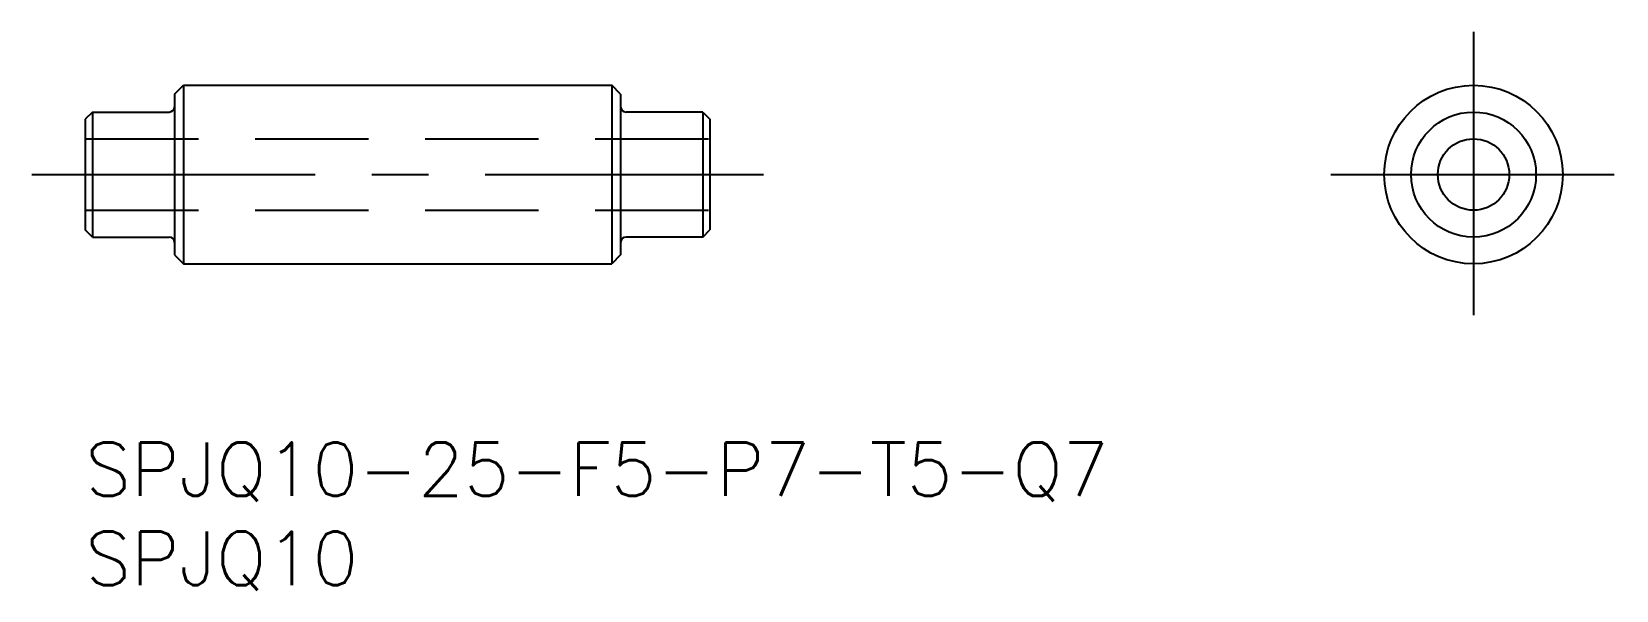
# Model space of a CAD drawing. Extents: x -3 to 85.8, y -8.3 to 23.
import ezdxf

# ---------------------------------------------------------------- set-up
doc = ezdxf.new("R2010")
doc.units = 0
doc.header["$LTSCALE"] = 0.5
doc.linetypes.add('CENTER', pattern=[50.8, 31.75, -6.35, 6.35, -6.35])
doc.linetypes.add('DASHED', pattern=[19.05, 12.7, -6.35])
for name, color, linetype in [('MSM_CENTER', 1, 'CENTER'), ('MSM_CONTINUOUS', 7, 'CONTINUOUS'), ('MSM_DASHED', 4, 'DASHED'), ('MSM_PART_NUMBER', 7, 'CONTINUOUS')]:
    doc.layers.add(name, color=color, linetype=linetype)
doc.styles.get("Standard").update_dxf_attribs({"font": 'txt.shx', "height": 3, "bigfont": 'bigfont.shx'})

# ---------------------------------------------------------------- blocks, each defined once
blk = doc.blocks.new('*U6')
at = {"layer": 'MSM_PART_NUMBER'}
blk.add_text('SPJQ10-25-F5-P7-T5-Q7', height=3, dxfattribs=at).set_placement((0, -3))
blk = doc.blocks.new('*U7')
at = {"layer": 'MSM_PART_NUMBER'}
blk.add_text('SPJQ10', height=3, dxfattribs=at).set_placement((0, -8))

msp = doc.modelspace()

# ---------------------------------------------------------------- linework, layer by layer
at = {"layer": 'MSM_CENTER'}
for p, q in [((77.786, 23), (77.786, 7)), ((-3, 15), (38, 15)), ((69.786, 15), (85.786, 15))]:
    msp.add_line(p, q, dxfattribs=at)
at = {"layer": 'MSM_CONTINUOUS'}
for p, q in [((5, 19.5), (5.5, 20)), ((5.5, 20), (5.5, 10)), ((5.5, 20), (29.5, 20)), ((29.5, 20), (29.5, 10)), ((30, 19.5), (29.5, 20)), ((5, 19.5), (5, 10.5)), ((30, 19.5), (30, 10.5)), ((0.4, 18.5), (0, 18.1)), ((0, 18.1), (0, 11.9)), ((0.4, 18.5), (4.7, 18.5)), ((0.4, 18.5), (0.4, 11.5)), ((34.6, 18.5), (30.3, 18.5)), ((34.6, 18.5), (35, 18.1)), ((34.6, 18.5), (34.6, 11.5)), ((35, 18.1), (35, 11.9)), ((0.4, 11.5), (0, 11.9)), ((34.6, 11.5), (35, 11.9)), ((0.4, 11.5), (4.7, 11.5)), ((34.6, 11.5), (30.3, 11.5)), ((5, 10.5), (5.5, 10)), ((5.5, 10), (29.5, 10)), ((30, 10.5), (29.5, 10))]:
    msp.add_line(p, q, dxfattribs=at)
for radius in [5, 3.5, 2]:
    msp.add_circle((77.786, 15), radius, dxfattribs=at)
for centre, start, end in [((4.7, 18.8), 270, 0), ((30.3, 18.8), 180, 270), ((4.7, 11.2), 0, 90), ((30.3, 11.2), 90, 180)]:
    msp.add_arc(centre, 0.3, start, end, dxfattribs=at)
at = {"layer": 'MSM_DASHED'}
for p, q in [((0, 17), (35, 17)), ((0, 13), (35, 13))]:
    msp.add_line(p, q, dxfattribs=at)

# ---------------------------------------------------------------- block references
at = {"layer": 'MSM_CONTINUOUS'}
for name in ['*U6', '*U7']:
    msp.add_blockref(name, (0, 0), dxfattribs=at)

doc.saveas('drawing.dxf')
